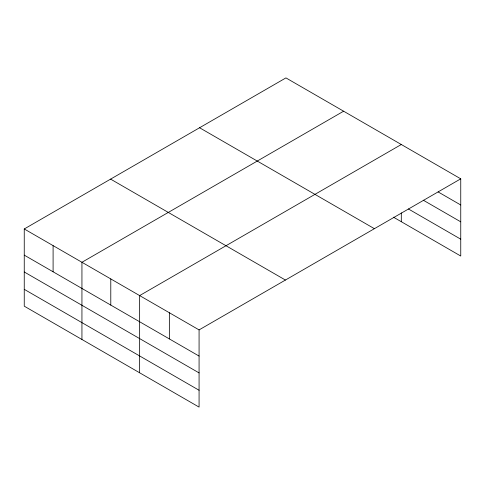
<?xml version="1.0" encoding="UTF-8"?>
<svg xmlns="http://www.w3.org/2000/svg" width="485" height="485" viewBox="0 0 485 485"><rect width="100%" height="100%" fill="white"/><g stroke="black" fill="none" stroke-linecap="round" stroke-linejoin="round"><path stroke-width="0.73" d="M24.25 228.968L199.074 329.903L199.074 407.103L24.25 306.168L24.25 228.968L285.926 77.897L460.75 178.832L460.75 256.031L393.444 217.171M343.616 111.204L81.941 262.282L81.941 339.482M401.307 144.512L139.638 295.589L139.638 372.789M199.074 329.903L460.75 178.832M438.137 191.933L460.75 204.991M423.278 200.196L460.75 221.833M408.418 208.968L460.75 239.184M199.571 127.749L374.396 228.684M110.604 179.117L285.429 280.051M24.25 255.134L199.074 356.069M24.25 271.976L199.074 372.91M24.25 289.327L199.074 390.261M401.307 212.921L401.307 221.712M169.356 312.746L169.356 338.906M110.786 278.936L110.786 305.095M53.095 245.628L53.095 271.788"/></g></svg>
